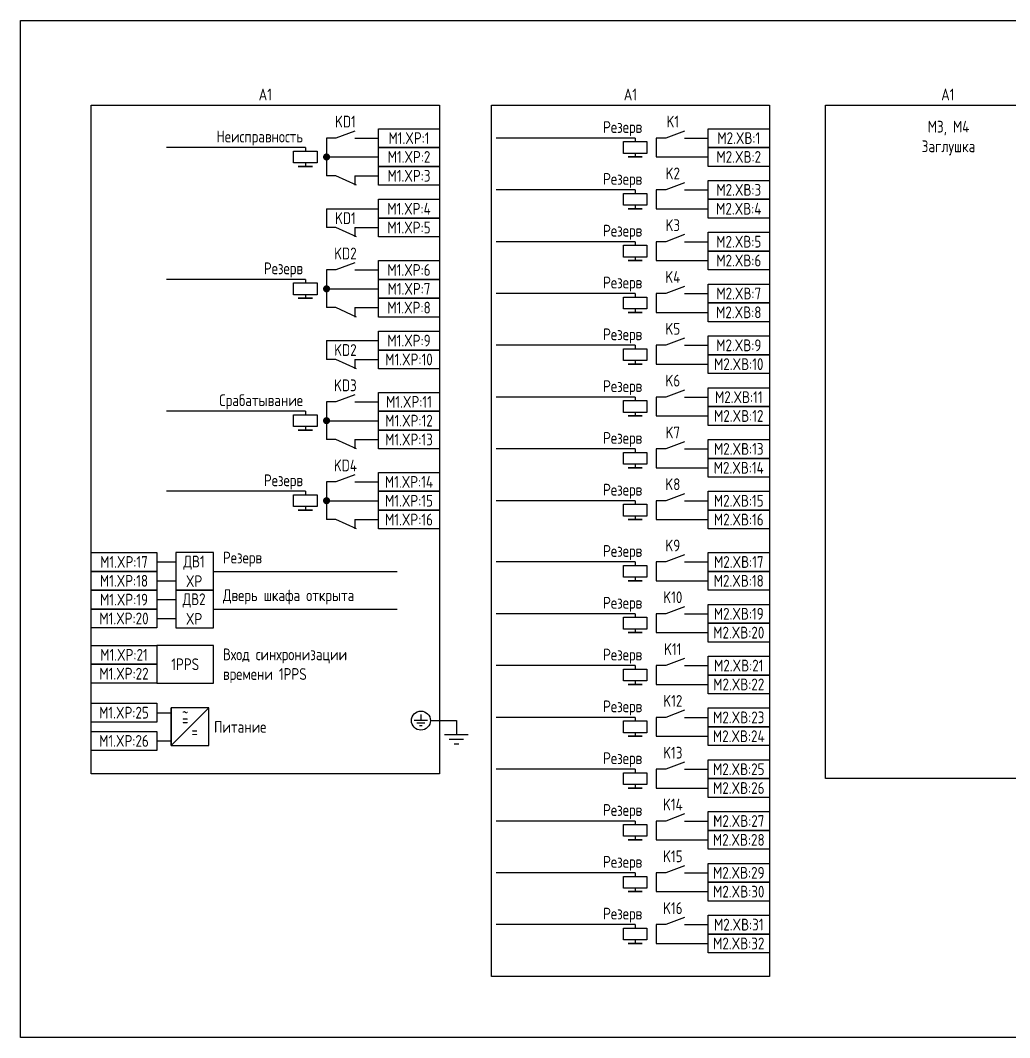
# Model space of a CAD drawing. Header units: millimetres. Extents: x -840 to 1644, y 0 to 561.
# Drawn here: x 0 to 210, y 345 to 561 of the extents above; entities that cross this region are included whole.
import ezdxf

# ---------------------------------------------------------------- set-up
doc = ezdxf.new("R2010")
doc.units = ezdxf.units.MM
doc.styles.add('Gost_type_A', font='GOST_A.TTF')

# ---------------------------------------------------------------- blocks, each defined once
blk = doc.blocks.new('POINT')
at = {"const_width": 0.75}
blk.add_lwpolyline([(-0.375, 0, 1), (0.375, 0, 1)], format="xyb", close=True, dxfattribs=at)

msp = doc.modelspace()

# ---------------------------------------------------------------- linework, layer by layer
at = {"ltscale": 1.08}
for p, q in [((67, 536), (65, 536)), ((65, 536), (65, 528)), ((71, 536), (76, 536)), ((137, 536), (135, 536)), ((135, 536), (135, 532)), ((141, 536), (146, 536)), ((65, 532), (76, 532)), ((135, 532), (146, 532)), ((67, 528), (65, 528)), ((71, 528), (76, 528)), ((137, 525), (135, 525)), ((135, 525), (135, 521)), ((141, 525), (146, 525)), ((65, 521), (76, 521)), ((135, 521), (146, 521)), ((67, 517), (65, 517)), ((71, 517), (76, 517)), ((137, 514), (135, 514)), ((135, 514), (135, 510)), ((141, 514), (146, 514)), ((135, 510), (146, 510)), ((67, 508), (65, 508)), ((65, 508), (65, 500)), ((71, 508), (76, 508)), ((65, 504), (76, 504)), ((137, 503), (135, 503)), ((135, 503), (135, 499)), ((141, 503), (146, 503)), ((67, 500), (65, 500)), ((71, 500), (76, 500)), ((135, 499), (146, 499)), ((65, 493), (76, 493)), ((137, 492), (135, 492)), ((135, 492), (135, 488)), ((141, 492), (146, 492)), ((67, 489), (65, 489)), ((71, 489), (76, 489)), ((135, 488), (146, 488)), ((67, 480), (65, 480)), ((65, 480), (65, 472)), ((71, 480), (76, 480)), ((137, 481), (135, 481)), ((135, 481), (135, 477)), ((141, 481), (146, 481)), ((65, 476), (76, 476)), ((135, 477), (146, 477)), ((67, 472), (65, 472)), ((71, 472), (76, 472)), ((137, 470), (135, 470)), ((135, 470), (135, 466)), ((141, 470), (146, 470)), ((135, 466), (146, 466)), ((67, 463), (65, 463)), ((65, 463), (65, 455)), ((71, 463), (76, 463)), ((65, 459), (76, 459)), ((137, 459), (135, 459)), ((135, 459), (135, 455)), ((141, 459), (146, 459)), ((67, 455), (65, 455)), ((71, 455), (76, 455)), ((135, 455), (146, 455)), ((137, 446), (135, 446)), ((135, 446), (135, 442)), ((141, 446), (146, 446)), ((135, 442), (146, 442)), ((137, 435), (135, 435)), ((135, 435), (135, 431)), ((141, 435), (146, 435)), ((135, 431), (146, 431)), ((137, 424), (135, 424)), ((135, 424), (135, 420)), ((141, 424), (146, 424)), ((135, 420), (146, 420)), ((137, 413), (135, 413)), ((135, 413), (135, 409)), ((141, 413), (146, 413)), ((135, 409), (146, 409)), ((137, 402), (135, 402)), ((135, 402), (135, 398)), ((141, 402), (146, 402)), ((135, 398), (146, 398)), ((137, 391), (135, 391)), ((135, 391), (135, 387)), ((141, 391), (146, 391)), ((135, 387), (146, 387)), ((137, 380), (135, 380)), ((135, 380), (135, 376)), ((141, 380), (146, 380)), ((135, 376), (146, 376)), ((137, 369), (135, 369)), ((135, 369), (135, 365)), ((141, 369), (146, 369)), ((135, 365), (146, 365))]:
    msp.add_line(p, q, dxfattribs=at)
at = {"ltscale": 4.32}
for p, q in [((71, 537.5), (67, 536)), ((141, 537.5), (137, 536)), ((71.39, 526), (67, 528)), ((141, 526.5), (137, 525)), ((71.39, 515), (67, 517)), ((141, 515.5), (137, 514)), ((71, 509.5), (67, 508)), ((141, 504.5), (137, 503)), ((71.39, 498), (67, 500)), ((141, 493.5), (137, 492)), ((71.39, 487), (67, 489)), ((141, 482.5), (137, 481)), ((71, 481.5), (67, 480)), ((71.39, 470), (67, 472)), ((141, 471.5), (137, 470)), ((71, 464.5), (67, 463)), ((141, 460.5), (137, 459)), ((71.39, 453), (67, 455)), ((141, 447.5), (137, 446)), ((141, 436.5), (137, 435)), ((141, 425.5), (137, 424)), ((85.03, 413.6), (85.03, 412.32)), ((141, 414.5), (137, 413)), ((86.45, 412.32), (83.6, 412.32)), ((85.88, 411.75), (84.17, 411.75)), ((85.31, 411.18), (84.74, 411.18)), ((92.56, 412.32), (92.56, 409.32)), ((95.06, 409.32), (90.06, 409.32)), ((94.06, 408.32), (91.06, 408.32)), ((93.06, 407.32), (92.06, 407.32)), ((141, 403.5), (137, 402)), ((141, 392.5), (137, 391)), ((141, 381.5), (137, 380)), ((141, 370.5), (137, 369))]:
    msp.add_line(p, q, dxfattribs=at)
for p, q in [((130.5, 536), (101, 536)), ((130.5, 536), (130.5, 535.25)), ((60.5, 534), (31, 534)), ((60.5, 534), (60.5, 533.25)), ((130.5, 532.75), (130.5, 532)), ((60.5, 530.75), (60.5, 530)), ((71, 528), (71, 526)), ((130.5, 525), (101, 525)), ((130.5, 525), (130.5, 524.25)), ((65, 521), (65, 517)), ((130.5, 521.75), (130.5, 521)), ((71, 517), (71, 515)), ((130.5, 514), (101, 514)), ((130.5, 514), (130.5, 513.25)), ((130.5, 510.75), (130.5, 510)), ((60.5, 506), (31, 506)), ((60.5, 506), (60.5, 505.25)), ((60.5, 502.75), (60.5, 502)), ((130.5, 503), (101, 503)), ((130.5, 503), (130.5, 502.25)), ((71, 500), (71, 498)), ((130.5, 499.75), (130.5, 499)), ((65, 493), (65, 489)), ((130.5, 492), (101, 492)), ((130.5, 492), (130.5, 491.25)), ((71, 489), (71, 487)), ((130.5, 488.75), (130.5, 488)), ((130.5, 481), (101, 481)), ((130.5, 481), (130.5, 480.25)), ((60.5, 478), (31, 478)), ((60.5, 478), (60.5, 477.25)), ((130.5, 477.75), (130.5, 477)), ((60.5, 474.75), (60.5, 474)), ((71, 472), (71, 470)), ((130.5, 470), (101, 470)), ((130.5, 470), (130.5, 469.25)), ((130.5, 466.75), (130.5, 466)), ((60.5, 461), (31, 461)), ((60.5, 461), (60.5, 460.25)), ((130.5, 459), (101, 459)), ((130.5, 459), (130.5, 458.25)), ((60.5, 457.75), (60.5, 457)), ((71, 455), (71, 453)), ((130.5, 455.75), (130.5, 455)), ((29, 446), (33, 446)), ((130.5, 446), (101, 446)), ((130.5, 446), (130.5, 445.25)), ((41, 444), (80, 444)), ((29, 442), (33, 442)), ((130.5, 442.75), (130.5, 442)), ((29, 438), (33, 438)), ((41, 436), (80, 436)), ((130.5, 435), (101, 435)), ((130.5, 435), (130.5, 434.25)), ((29, 434), (33, 434)), ((130.5, 431.75), (130.5, 431)), ((130.5, 424), (101, 424)), ((130.5, 424), (130.5, 423.25)), ((130.5, 420.75), (130.5, 420)), ((32, 407), (32, 415)), ((32, 407), (40, 415)), ((130.5, 413), (101, 413)), ((130.5, 413), (130.5, 412.25)), ((87.05, 412.32), (92.56, 412.32)), ((130.5, 409.75), (130.5, 409)), ((130.5, 402), (101, 402)), ((130.5, 402), (130.5, 401.25)), ((130.5, 398.75), (130.5, 398)), ((130.5, 391), (101, 391)), ((130.5, 391), (130.5, 390.25)), ((130.5, 387.75), (130.5, 387)), ((130.5, 380), (101, 380)), ((130.5, 380), (130.5, 379.25)), ((130.5, 376.75), (130.5, 376)), ((130.5, 369), (101, 369)), ((130.5, 369), (130.5, 368.25)), ((130.5, 365.75), (130.5, 365))]:
    msp.add_line(p, q)
at = {"ltscale": 4}
for p, q in [((29, 414), (32, 414)), ((29, 408), (32, 408))]:
    msp.add_line(p, q, dxfattribs=at)
for points in [[(0, 561), (613.38, 561), (613.38, 345), (0, 345)], [(15, 543), (89, 543), (89, 401), (15, 401)], [(100, 543), (159, 543), (159, 358), (100, 358)], [(170.9, 543), (223.16, 543), (223.16, 400), (170.9, 400)], [(76, 538), (89, 538), (89, 534), (76, 534)], [(146, 538), (159, 538), (159, 534), (146, 534)], [(76, 534), (89, 534), (89, 530), (76, 530)], [(133, 535.25), (133, 532.75), (128, 532.75), (128, 535.25)], [(146, 534), (159, 534), (159, 530), (146, 530)], [(63, 533.25), (63, 530.75), (58, 530.75), (58, 533.25)], [(132, 532), (129, 532)], [(62, 530), (59, 530)], [(76, 530), (89, 530), (89, 526), (76, 526)], [(146, 527), (159, 527), (159, 523), (146, 523)], [(76, 523), (89, 523), (89, 519), (76, 519)], [(133, 524.25), (133, 521.75), (128, 521.75), (128, 524.25)], [(146, 523), (159, 523), (159, 519), (146, 519)], [(132, 521), (129, 521)], [(76, 519), (89, 519), (89, 515), (76, 515)], [(146, 516), (159, 516), (159, 512), (146, 512)], [(133, 513.25), (133, 510.75), (128, 510.75), (128, 513.25)], [(146, 512), (159, 512), (159, 508), (146, 508)], [(76, 510), (89, 510), (89, 506), (76, 506)], [(132, 510), (129, 510)], [(76, 506), (89, 506), (89, 502), (76, 502)], [(63, 505.25), (63, 502.75), (58, 502.75), (58, 505.25)], [(146, 505), (159, 505), (159, 501), (146, 501)], [(62, 502), (59, 502)], [(76, 502), (89, 502), (89, 498), (76, 498)], [(133, 502.25), (133, 499.75), (128, 499.75), (128, 502.25)], [(132, 499), (129, 499)], [(146, 501), (159, 501), (159, 497), (146, 497)], [(76, 495), (89, 495), (89, 491), (76, 491)], [(146, 494), (159, 494), (159, 490), (146, 490)], [(76, 491), (89, 491), (89, 487), (76, 487)], [(133, 491.25), (133, 488.75), (128, 488.75), (128, 491.25)], [(146, 490), (159, 490), (159, 486), (146, 486)], [(132, 488), (129, 488)], [(76, 482), (89, 482), (89, 478), (76, 478)], [(146, 483), (159, 483), (159, 479), (146, 479)], [(133, 480.25), (133, 477.75), (128, 477.75), (128, 480.25)], [(76, 478), (89, 478), (89, 474), (76, 474)], [(146, 479), (159, 479), (159, 475), (146, 475)], [(63, 477.25), (63, 474.75), (58, 474.75), (58, 477.25)], [(132, 477), (129, 477)], [(62, 474), (59, 474)], [(76, 474), (89, 474), (89, 470), (76, 470)], [(146, 472), (159, 472), (159, 468), (146, 468)], [(133, 469.25), (133, 466.75), (128, 466.75), (128, 469.25)], [(146, 468), (159, 468), (159, 464), (146, 464)], [(76, 465), (89, 465), (89, 461), (76, 461)], [(132, 466), (129, 466)], [(63, 460.25), (63, 457.75), (58, 457.75), (58, 460.25)], [(76, 461), (89, 461), (89, 457), (76, 457)], [(146, 461), (159, 461), (159, 457), (146, 457)], [(133, 458.25), (133, 455.75), (128, 455.75), (128, 458.25)], [(62, 457), (59, 457)], [(76, 457), (89, 457), (89, 453), (76, 453)], [(146, 457), (159, 457), (159, 453), (146, 453)], [(132, 455), (129, 455)], [(15, 448), (29, 448), (29, 444), (15, 444)], [(146, 448), (159, 448), (159, 444), (146, 444)], [(133, 445.25), (133, 442.75), (128, 442.75), (128, 445.25)], [(15, 444), (29, 444), (29, 440), (15, 440)], [(146, 444), (159, 444), (159, 440), (146, 440)], [(132, 442), (129, 442)], [(15, 440), (29, 440), (29, 436), (15, 436)], [(146, 437), (159, 437), (159, 433), (146, 433)], [(15, 436), (29, 436), (29, 432), (15, 432)], [(133, 434.25), (133, 431.75), (128, 431.75), (128, 434.25)], [(146, 433), (159, 433), (159, 429), (146, 429)], [(132, 431), (129, 431)], [(15, 428.28), (29, 428.28), (29, 424.28), (15, 424.28)], [(146, 426), (159, 426), (159, 422), (146, 422)], [(15, 424.28), (29, 424.28), (29, 420.28), (15, 420.28)], [(133, 423.25), (133, 420.75), (128, 420.75), (128, 423.25)], [(146, 422), (159, 422), (159, 418), (146, 418)], [(132, 420), (129, 420)], [(15, 416), (29, 416), (29, 412), (15, 412)], [(146, 415), (159, 415), (159, 411), (146, 411)], [(133, 412.25), (133, 409.75), (128, 409.75), (128, 412.25)], [(146, 411), (159, 411), (159, 407), (146, 407)], [(15, 410), (29, 410), (29, 406), (15, 406)], [(132, 409), (129, 409)], [(146, 404), (159, 404), (159, 400), (146, 400)], [(133, 401.25), (133, 398.75), (128, 398.75), (128, 401.25)], [(146, 400), (159, 400), (159, 396), (146, 396)], [(132, 398), (129, 398)], [(146, 393), (159, 393), (159, 389), (146, 389)], [(133, 390.25), (133, 387.75), (128, 387.75), (128, 390.25)], [(146, 389), (159, 389), (159, 385), (146, 385)], [(132, 387), (129, 387)], [(146, 382), (159, 382), (159, 378), (146, 378)], [(133, 379.25), (133, 376.75), (128, 376.75), (128, 379.25)], [(146, 378), (159, 378), (159, 374), (146, 374)], [(132, 376), (129, 376)], [(146, 371), (159, 371), (159, 367), (146, 367)], [(133, 368.25), (133, 365.75), (128, 365.75), (128, 368.25)], [(146, 367), (159, 367), (159, 363), (146, 363)], [(132, 365), (129, 365)]]:
    msp.add_lwpolyline(points, close=True)
for points in [[(33, 440), (41, 440), (41, 448), (33, 448)], [(33, 432), (41, 432), (41, 440), (33, 440)], [(29, 420.28), (41, 420.28), (41, 428.28), (29, 428.28)], [(32, 407), (40, 407), (40, 415), (32, 415)]]:
    msp.add_lwpolyline(points, close=True, dxfattribs=at)
msp.add_circle((85.03, 412.32), 2.02)

# ---------------------------------------------------------------- block references
for p in [(65, 532), (65, 504), (65, 476), (65, 459)]:
    msp.add_blockref('POINT', p)

# ---------------------------------------------------------------- texts
at = {"char_height": 2.5, "style": 'Gost_type_A'}
for s, insert, width, attachment_point, line_spacing_factor in [('A1', (52, 544), 74.0002, 8, 0.9), ('A1', (129.5, 544), 59, 8, 0.9), ('A1', (196.88, 544), 51.9747, 8, 0.9), ('Неисправность', (60, 536), 37, 6, 0.8), ('Резерв', (60, 508), 37, 6, 0.8), ('Срабатывание', (60, 480), 37, 6, 0.8), ('Резерв', (60, 463), 37, 6, 0.8)]:
    msp.add_mtext(s, dxfattribs=dict(at, insert=insert, width=width, attachment_point=attachment_point, line_spacing_factor=line_spacing_factor))
for s, insert, width, attachment_point in [('KD1', (69, 539.5), 8, 5), ('K1', (138.5, 539.5), 5, 5), ('Резерв', (132, 538), 31.0015, 6), ('M3, M4\\PЗаглушка', (197.03, 536), 52.2671, 5), ('M1.XP:1', (82.5, 536), 13, 5), ('M2.XВ:1', (152.5, 536), 13, 5), ('M1.XP:2', (82.5, 532), 13, 5), ('M2.XВ:2', (152.5, 532), 13, 5), ('M1.XP:3', (82.5, 528), 13, 5), ('K2', (138.5, 528.5), 5, 5), ('Резерв', (132, 527), 31.0015, 6), ('M2.XВ:3', (152.5, 525), 13, 5), ('M1.XP:4', (82.5, 521), 13, 5), ('M2.XВ:4', (152.5, 521), 13, 5), ('KD1', (69, 519), 8, 5), ('K3', (138.5, 517.5), 5, 5), ('M1.XP:5', (82.5, 517), 13, 5), ('Резерв', (132, 516), 31.0015, 6), ('M2.XВ:5', (152.5, 514), 13, 5), ('KD2', (69, 511.5), 8, 5), ('M2.XВ:6', (152.5, 510), 13, 5), ('M1.XP:6', (82.5, 508), 13, 5), ('K4', (138.5, 506.5), 5, 5), ('Резерв', (132, 505), 31.0015, 6), ('M1.XP:7', (82.5, 504), 13, 5), ('M2.XВ:7', (152.5, 503), 13, 5), ('M1.XP:8', (82.5, 500), 13, 5), ('M2.XВ:8', (152.5, 499), 13, 5), ('Резерв', (132, 494), 31.0015, 6), ('K5', (138.5, 495.5), 5, 5), ('M1.XP:9', (82.5, 493), 13, 5), ('M2.XВ:9', (152.5, 492), 13, 5), ('KD2', (69, 491), 8, 5), ('M1.XP:10', (82.5, 489), 13, 5), ('M2.XВ:10', (152.5, 488), 13, 5), ('KD3', (69, 483.5), 8, 5), ('Резерв', (132, 483), 31.0015, 6), ('K6', (138.5, 484.5), 5, 5), ('M2.XВ:11', (152.5, 481), 13, 5), ('M1.XP:11', (82.5, 480), 13, 5), ('M2.XВ:12', (152.5, 477), 13, 5), ('M1.XP:12', (82.5, 476), 13, 5), ('M1.XP:13', (82.5, 472), 13, 5), ('Резерв', (132, 472), 31.0015, 6), ('K7', (138.5, 473.5), 5, 5), ('M2.XВ:13', (152.5, 470), 13, 5), ('KD4', (69, 466.5), 8, 5), ('M2.XВ:14', (152.5, 466), 13, 5), ('M1.XP:14', (82.5, 463), 13, 5), ('Резерв', (132, 461), 31.0015, 6), ('K8', (138.5, 462.5), 5, 5), ('M1.XP:15', (82.5, 459), 13, 5), ('M2.XВ:15', (152.5, 459), 13, 5), ('M1.XP:16', (82.5, 455), 13, 5), ('M2.XВ:16', (152.5, 455), 13, 5), ('Резерв', (132, 448), 31.0015, 6), ('K9', (138.5, 449.5), 5, 5), ('M1.XP:17', (22, 446), 14, 5), ('ДВ1 XP', (36.88, 444), 7.7588, 5), ('Резерв', (43, 445), 37, 7), ('M2.XВ:17', (152.5, 446), 13, 5), ('M1.XP:18', (22, 442), 14, 5), ('M2.XВ:18', (152.5, 442), 13, 5), ('M1.XP:19', (22, 438), 14, 5), ('ДВ2 XP', (36.88, 436), 7.7588, 5), ('Дверь шкафа открыта', (43, 437), 37, 7), ('Резерв', (132, 437), 31.0015, 6), ('K10', (138.5, 438.5), 5, 5), ('M1.XP:20', (22, 434), 14, 5), ('M2.XВ:19', (152.5, 435), 13, 5), ('M2.XВ:20', (152.5, 431), 13, 5), ('K11', (138.5, 427.5), 5, 5), ('M1.XP:21', (22, 426.28), 14, 5), ('1PPS', (35, 424.28), 12, 5), ('Вход синхронизации\\Pвремени 1PPS', (43, 420.28), 35.9749, 7), ('Резерв', (132, 426), 31.0015, 6), ('M1.XP:22', (22, 422.28), 14, 5), ('M2.XВ:21', (152.5, 424), 13, 5), ('M2.XВ:22', (152.5, 420), 13, 5), ('K12', (138.5, 416.5), 5, 5), ('M1.XP:25', (22, 414), 13.9956, 5), ('Резерв', (132, 415), 31.0015, 6), ('~', (35, 414.03), 2.7, 5), ('=', (35, 412.53), 6, 5), ('M2.XВ:23', (152.5, 413), 13, 5), ('Питание', (46.67, 410.99), 11.3452, 5), ('M1.XP:26', (22, 408), 13.9956, 5), ('=', (37, 410), 6, 5), ('M2.XВ:24', (152.5, 409), 13, 5), ('K13', (138.5, 405.5), 5, 5), ('Резерв', (132, 404), 31.0015, 6), ('M2.XВ:25', (152.5, 402), 13, 5), ('M2.XВ:26', (152.5, 398), 13, 5), ('K14', (138.5, 394.5), 5, 5), ('Резерв', (132, 393), 31.0015, 6), ('M2.XВ:27', (152.5, 391), 13, 5), ('M2.XВ:28', (152.5, 387), 13, 5), ('K15', (138.5, 383.5), 5, 5), ('Резерв', (132, 382), 31.0015, 6), ('M2.XВ:29', (152.5, 380), 13, 5), ('M2.XВ:30', (152.5, 376), 13, 5), ('K16', (138.5, 372.5), 5, 5), ('Резерв', (132, 371), 31.0015, 6), ('M2.XВ:31', (152.5, 369), 13, 5), ('M2.XВ:32', (152.5, 365), 13, 5)]:
    msp.add_mtext(s, dxfattribs=dict(at, insert=insert, width=width, attachment_point=attachment_point))

doc.saveas('drawing.dxf')
